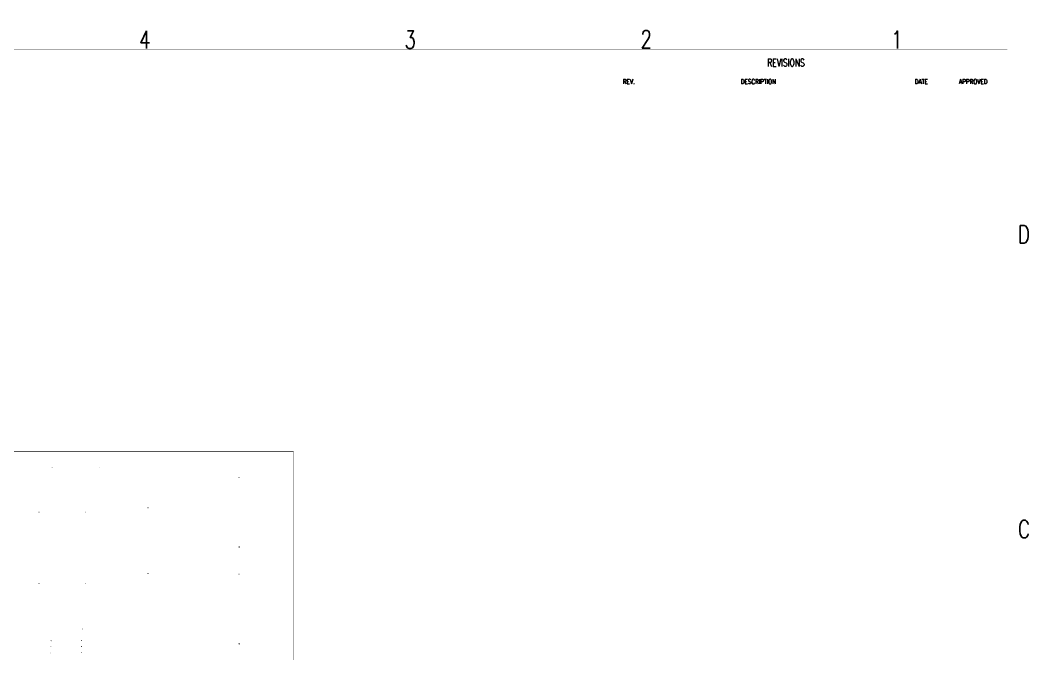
# Model space of a CAD drawing. Extents: x -9.8 to 23.3, y -7.1 to 14.3.
# Drawn here: x 6.48 to 23.32, y 3.86 to 14.34 of the extents above; entities that cross this region are included whole.
import ezdxf

# ---------------------------------------------------------------- set-up
doc = ezdxf.new("R2010")
doc.units = 0
for name, color, linetype in [('2D_LINE_00', 1, 'CONTINUOUS'), ('2D_LINE_01', 1, 'CONTINUOUS'), ('TEXT_01', 1, 'CONTINUOUS')]:
    doc.layers.add(name, color=color, linetype=linetype)
doc.styles.add('W0$0013291339', font='simplex', dxfattribs={"width": 0.75})

# ---------------------------------------------------------------- blocks, each defined once
blk = doc.blocks.new('SMOOTH_0$01')
at = {"const_width": 0.005}
blk.add_lwpolyline([(-0.0025, 0, 1), (0.0025, 0, 1)], format="xyb", close=True, dxfattribs=at)
blk = doc.blocks.new('DRAWING_13')
at = {"layer": '2D_LINE_00', "const_width": 0.01}
blk.add_lwpolyline([(0, 0), (11.23, 0), (11.23, 7.4)], dxfattribs=at)
at = {"layer": '2D_LINE_00'}
for p in [(11.23, 7.4), (0, 0), (11.23, 0)]:
    blk.add_blockref('SMOOTH_0$01', p, dxfattribs=at)
blk = doc.blocks.new('DRAWING_14')
at = {"layer": '2D_LINE_00', "const_width": 0.01}
blk.add_lwpolyline([(0, 0), (11.23, 0)], dxfattribs=at)
at = {"layer": '2D_LINE_00'}
for p in [(0, 0), (11.23, 0)]:
    blk.add_blockref('SMOOTH_0$01', p, dxfattribs=at)
blk = doc.blocks.new('SMOOTH_0$002')
at = {"const_width": 0.001}
blk.add_lwpolyline([(-0.0005, 0, 1), (0.0005, 0, 1)], format="xyb", close=True, dxfattribs=at)
blk = doc.blocks.new('DRAWING_3459')
at = {"layer": '2D_LINE_00', "const_width": 0.002}
blk.add_lwpolyline([(0, 0), (0, 0.016), (0.016, 0.016), (0.016, 0), (0, 0)], dxfattribs=at)
at = {"layer": '2D_LINE_00'}
for p in [(0, 0.016), (0, 0), (0, 0), (0.016, 0.016), (0.016, 0)]:
    blk.add_blockref('SMOOTH_0$002', p, dxfattribs=at)
blk = doc.blocks.new('DRAWING_3460')
at = {"layer": '2D_LINE_00', "const_width": 0.002}
blk.add_lwpolyline([(0, 0), (0, 0.016), (0.016, 0.016), (0.016, 0), (0, 0)], dxfattribs=at)
at = {"layer": '2D_LINE_00'}
for p in [(0, 0.016), (0, 0), (0, 0), (0.016, 0.016), (0.016, 0)]:
    blk.add_blockref('SMOOTH_0$002', p, dxfattribs=at)
blk = doc.blocks.new('DRAWING_3461')
at = {"layer": '2D_LINE_00', "const_width": 0.002}
blk.add_lwpolyline([(0, 0), (0, 0.016), (0.016, 0.016), (0.016, 0), (0, 0)], dxfattribs=at)
at = {"layer": '2D_LINE_00'}
for p in [(0, 0.016), (0, 0), (0, 0), (0.016, 0.016), (0.016, 0)]:
    blk.add_blockref('SMOOTH_0$002', p, dxfattribs=at)
blk = doc.blocks.new('DRAWING_3462')
at = {"layer": '2D_LINE_00', "const_width": 0.002}
blk.add_lwpolyline([(0, 0), (0, 0.016), (0.016, 0.016), (0.016, 0), (0, 0)], dxfattribs=at)
at = {"layer": '2D_LINE_00'}
for p in [(0, 0.016), (0, 0), (0, 0), (0.016, 0.016), (0.016, 0)]:
    blk.add_blockref('SMOOTH_0$002', p, dxfattribs=at)
blk = doc.blocks.new('DRAWING_3472')
at = {"layer": '2D_LINE_00', "const_width": 0.002}
blk.add_lwpolyline([(0, 0), (0.00399, 0.008), (0, 0.016), (0.008, 0.012), (0.01599, 0.016), (0.01199, 0.008), (0.01599, 0), (0.008, 0.004), (0, 0)], dxfattribs=at)
at = {"layer": '2D_LINE_00'}
for p in [(0, 0.016), (0, 0), (0, 0), (0.00399, 0.008), (0.008, 0.012), (0.008, 0.004), (0.01199, 0.008), (0.01599, 0.016), (0.01599, 0)]:
    blk.add_blockref('SMOOTH_0$002', p, dxfattribs=at)
blk = doc.blocks.new('DRAWING_3473')
at = {"layer": '2D_LINE_00', "const_width": 0.002}
blk.add_lwpolyline([(0, 0), (0.00399, 0.008), (0, 0.016), (0.008, 0.012), (0.01599, 0.016), (0.01199, 0.008), (0.01599, 0), (0.008, 0.004), (0, 0)], dxfattribs=at)
at = {"layer": '2D_LINE_00'}
for p in [(0, 0.016), (0, 0), (0, 0), (0.00399, 0.008), (0.008, 0.012), (0.008, 0.004), (0.01199, 0.008), (0.01599, 0.016), (0.01599, 0)]:
    blk.add_blockref('SMOOTH_0$002', p, dxfattribs=at)
blk = doc.blocks.new('DRAWING_3474')
at = {"layer": '2D_LINE_00', "const_width": 0.002}
blk.add_lwpolyline([(0, 0), (0.00399, 0.008), (0, 0.016), (0.008, 0.012), (0.01599, 0.016), (0.01199, 0.008), (0.01599, 0), (0.008, 0.004), (0, 0)], dxfattribs=at)
at = {"layer": '2D_LINE_00'}
for p in [(0, 0.016), (0, 0), (0, 0), (0.00399, 0.008), (0.008, 0.012), (0.008, 0.004), (0.01199, 0.008), (0.01599, 0.016), (0.01599, 0)]:
    blk.add_blockref('SMOOTH_0$002', p, dxfattribs=at)
blk = doc.blocks.new('DRAWING_3475')
at = {"layer": '2D_LINE_00', "const_width": 0.002}
blk.add_lwpolyline([(0, 0), (0.00399, 0.008), (0, 0.016), (0.008, 0.012), (0.01599, 0.016), (0.01199, 0.008), (0.01599, 0), (0.008, 0.004), (0, 0)], dxfattribs=at)
at = {"layer": '2D_LINE_00'}
for p in [(0, 0.016), (0, 0), (0, 0), (0.00399, 0.008), (0.008, 0.012), (0.008, 0.004), (0.01199, 0.008), (0.01599, 0.016), (0.01599, 0)]:
    blk.add_blockref('SMOOTH_0$002', p, dxfattribs=at)
blk = doc.blocks.new('DRAWING_3476')
at = {"layer": '2D_LINE_00', "const_width": 0.002}
blk.add_lwpolyline([(0, 0), (0.00399, 0.008), (0, 0.016), (0.008, 0.012), (0.01599, 0.016), (0.01199, 0.008), (0.01599, 0), (0.008, 0.004), (0, 0)], dxfattribs=at)
at = {"layer": '2D_LINE_00'}
for p in [(0, 0.016), (0, 0), (0, 0), (0.00399, 0.008), (0.008, 0.012), (0.008, 0.004), (0.01199, 0.008), (0.01599, 0.016), (0.01599, 0)]:
    blk.add_blockref('SMOOTH_0$002', p, dxfattribs=at)
blk = doc.blocks.new('DRAWING_3477')
at = {"layer": '2D_LINE_00', "const_width": 0.002}
blk.add_lwpolyline([(0, 0), (0.00399, 0.008), (0, 0.016), (0.008, 0.012), (0.01599, 0.016), (0.01199, 0.008), (0.01599, 0), (0.008, 0.004), (0, 0)], dxfattribs=at)
at = {"layer": '2D_LINE_00'}
for p in [(0, 0.016), (0, 0), (0, 0), (0.00399, 0.008), (0.008, 0.012), (0.008, 0.004), (0.01199, 0.008), (0.01599, 0.016), (0.01599, 0)]:
    blk.add_blockref('SMOOTH_0$002', p, dxfattribs=at)
blk = doc.blocks.new('DRAWING_3533')
at = {"layer": '2D_LINE_00', "const_width": 0.002}
blk.add_lwpolyline([(0, 0), (0, 0.016), (0.016, 0.016), (0.016, 0), (0, 0)], dxfattribs=at)
at = {"layer": '2D_LINE_00'}
for p in [(0, 0.016), (0, 0), (0, 0), (0.016, 0.016), (0.016, 0)]:
    blk.add_blockref('SMOOTH_0$002', p, dxfattribs=at)
blk = doc.blocks.new('DRAWING_3534')
at = {"layer": '2D_LINE_00', "const_width": 0.002}
blk.add_lwpolyline([(0, 0), (0, 0.016), (0.016, 0.016), (0.016, 0), (0, 0)], dxfattribs=at)
at = {"layer": '2D_LINE_00'}
for p in [(0, 0.016), (0, 0), (0, 0), (0.016, 0.016), (0.016, 0)]:
    blk.add_blockref('SMOOTH_0$002', p, dxfattribs=at)
blk = doc.blocks.new('DRAWING_3535')
at = {"layer": '2D_LINE_00', "const_width": 0.002}
blk.add_lwpolyline([(0, 0), (0, 0.016), (0.016, 0.016), (0.016, 0), (0, 0)], dxfattribs=at)
at = {"layer": '2D_LINE_00'}
for p in [(0, 0.016), (0, 0), (0, 0), (0.016, 0.016), (0.016, 0)]:
    blk.add_blockref('SMOOTH_0$002', p, dxfattribs=at)
blk = doc.blocks.new('DRAWING_3536')
at = {"layer": '2D_LINE_00', "const_width": 0.002}
blk.add_lwpolyline([(0, 0), (0, 0.016), (0.016, 0.016), (0.016, 0), (0, 0)], dxfattribs=at)
at = {"layer": '2D_LINE_00'}
for p in [(0, 0.016), (0, 0), (0, 0), (0.016, 0.016), (0.016, 0)]:
    blk.add_blockref('SMOOTH_0$002', p, dxfattribs=at)
blk = doc.blocks.new('DRAWING_3539')
at = {"layer": '2D_LINE_00', "const_width": 0.002}
blk.add_lwpolyline([(0, 0), (0.004, 0.004), (0.008, 0.004), (0.004, 0.008), (0.008, 0.012), (0.004, 0.012), (0, 0.016), (-0.004, 0.012), (-0.008, 0.012), (-0.004, 0.008), (-0.008, 0.004), (-0.004, 0.004), (0, 0)], dxfattribs=at)
at = {"layer": '2D_LINE_00'}
for p in [(-0.008, 0.012), (-0.008, 0.004), (-0.004, 0.012), (-0.004, 0.008), (-0.004, 0.004), (0, 0.016), (0, 0), (0, 0), (0.004, 0.012), (0.004, 0.008), (0.004, 0.004), (0.008, 0.012), (0.008, 0.004)]:
    blk.add_blockref('SMOOTH_0$002', p, dxfattribs=at)
blk = doc.blocks.new('DRAWING_3540')
at = {"layer": '2D_LINE_00', "const_width": 0.002}
blk.add_lwpolyline([(0, 0), (0.002, 0.002), (0.004, 0.002), (0.002, 0.004), (0.004, 0.006), (0.002, 0.006), (0, 0.008), (-0.002, 0.006), (-0.004, 0.006), (-0.002, 0.004), (-0.004, 0.002), (-0.002, 0.002), (0, 0)], dxfattribs=at)
at = {"layer": '2D_LINE_00'}
for p in [(-0.004, 0.006), (-0.004, 0.002), (-0.002, 0.006), (-0.002, 0.004), (-0.002, 0.002), (0, 0.008), (0, 0), (0, 0), (0.002, 0.006), (0.002, 0.004), (0.002, 0.002), (0.004, 0.006), (0.004, 0.002)]:
    blk.add_blockref('SMOOTH_0$002', p, dxfattribs=at)
blk = doc.blocks.new('DRAWING_3541')
at = {"layer": '2D_LINE_00', "const_width": 0.002}
blk.add_lwpolyline([(0, 0), (0.004, 0.004), (0.008, 0.004), (0.004, 0.008), (0.008, 0.012), (0.004, 0.012), (0, 0.016), (-0.004, 0.012), (-0.008, 0.012), (-0.004, 0.008), (-0.008, 0.004), (-0.004, 0.004), (0, 0)], dxfattribs=at)
at = {"layer": '2D_LINE_00'}
for p in [(-0.008, 0.012), (-0.008, 0.004), (-0.004, 0.012), (-0.004, 0.008), (-0.004, 0.004), (0, 0.016), (0, 0), (0, 0), (0.004, 0.012), (0.004, 0.008), (0.004, 0.004), (0.008, 0.012), (0.008, 0.004)]:
    blk.add_blockref('SMOOTH_0$002', p, dxfattribs=at)
blk = doc.blocks.new('DRAWING_3542')
at = {"layer": '2D_LINE_00', "const_width": 0.002}
blk.add_lwpolyline([(0, 0), (0.002, 0.002), (0.004, 0.002), (0.002, 0.004), (0.004, 0.006), (0.002, 0.006), (0, 0.008), (-0.002, 0.006), (-0.004, 0.006), (-0.002, 0.004), (-0.004, 0.002), (-0.002, 0.002), (0, 0)], dxfattribs=at)
at = {"layer": '2D_LINE_00'}
for p in [(-0.004, 0.006), (-0.004, 0.002), (-0.002, 0.006), (-0.002, 0.004), (-0.002, 0.002), (0, 0.008), (0, 0), (0, 0), (0.002, 0.006), (0.002, 0.004), (0.002, 0.002), (0.004, 0.006), (0.004, 0.002)]:
    blk.add_blockref('SMOOTH_0$002', p, dxfattribs=at)
blk = doc.blocks.new('DRAWING_3608')
at = {"layer": '2D_LINE_00', "const_width": 0.002}
blk.add_lwpolyline([(0, 0), (0, 0.016), (0.016, 0.016), (0.016, 0), (0, 0)], dxfattribs=at)
at = {"layer": '2D_LINE_00'}
for p in [(0, 0.016), (0, 0), (0, 0), (0.016, 0.016), (0.016, 0)]:
    blk.add_blockref('SMOOTH_0$002', p, dxfattribs=at)
blk = doc.blocks.new('DRAWING_3609')
at = {"layer": '2D_LINE_00', "const_width": 0.002}
blk.add_lwpolyline([(0, 0), (0, 0.016), (0.016, 0.016), (0.016, 0), (0, 0)], dxfattribs=at)
at = {"layer": '2D_LINE_00'}
for p in [(0, 0.016), (0, 0), (0, 0), (0.016, 0.016), (0.016, 0)]:
    blk.add_blockref('SMOOTH_0$002', p, dxfattribs=at)
blk = doc.blocks.new('DRAWING_3610')
at = {"layer": '2D_LINE_00', "const_width": 0.002}
blk.add_lwpolyline([(0, 0), (0, 0.016), (0.016, 0.016), (0.016, 0), (0, 0)], dxfattribs=at)
at = {"layer": '2D_LINE_00'}
for p in [(0, 0.016), (0, 0), (0, 0), (0.016, 0.016), (0.016, 0)]:
    blk.add_blockref('SMOOTH_0$002', p, dxfattribs=at)
blk = doc.blocks.new('DRAWING_3611')
at = {"layer": '2D_LINE_00', "const_width": 0.002}
blk.add_lwpolyline([(0, 0), (0, 0.016), (0.016, 0.016), (0.016, 0), (0, 0)], dxfattribs=at)
at = {"layer": '2D_LINE_00'}
for p in [(0, 0.016), (0, 0), (0, 0), (0.016, 0.016), (0.016, 0)]:
    blk.add_blockref('SMOOTH_0$002', p, dxfattribs=at)
blk = doc.blocks.new('DRAWING_3612')
at = {"layer": '2D_LINE_00', "const_width": 0.002}
blk.add_lwpolyline([(0, 0), (0, 0.016), (0.016, 0.016), (0.016, 0), (0, 0)], dxfattribs=at)
at = {"layer": '2D_LINE_00'}
for p in [(0, 0.016), (0, 0), (0, 0), (0.016, 0.016), (0.016, 0)]:
    blk.add_blockref('SMOOTH_0$002', p, dxfattribs=at)
blk = doc.blocks.new('DRAWING_3613')
at = {"layer": '2D_LINE_00', "const_width": 0.002}
blk.add_lwpolyline([(0, 0), (0, 0.016), (0.016, 0.016), (0.016, 0), (0, 0)], dxfattribs=at)
at = {"layer": '2D_LINE_00'}
for p in [(0, 0.016), (0, 0), (0, 0), (0.016, 0.016), (0.016, 0)]:
    blk.add_blockref('SMOOTH_0$002', p, dxfattribs=at)
blk = doc.blocks.new('DRAWING_3615')
at = {"layer": '2D_LINE_00', "const_width": 0.002}
blk.add_lwpolyline([(0, 0), (-0.01333, 0), (-0.01333, -0.00999), (-0.00666, -0.00999), (-0.01333, -0.00999), (-0.01333, -0.01999)], dxfattribs=at)
at = {"layer": '2D_LINE_00'}
for p in [(-0.01333, 0), (0, 0), (-0.01333, -0.00999), (-0.01333, -0.00999), (-0.01333, -0.01999), (-0.00666, -0.00999)]:
    blk.add_blockref('SMOOTH_0$002', p, dxfattribs=at)
blk = doc.blocks.new('DRAWING_3690')
at = {"layer": '2D_LINE_00', "const_width": 0.002}
blk.add_lwpolyline([(0, 0), (0, -0.01999), (0, -0.00999), (0.01333, -0.00999), (0.01333, 0), (0.01333, -0.01999)], dxfattribs=at)
at = {"layer": '2D_LINE_00'}
for p in [(0, 0), (0.01333, 0), (0, -0.00999), (0, -0.01999), (0.01333, -0.00999), (0.01333, -0.01999)]:
    blk.add_blockref('SMOOTH_0$002', p, dxfattribs=at)
blk = doc.blocks.new('SMOOTH_0$00004')
at = {"const_width": 0.00002}
blk.add_lwpolyline([(-0.00001, 0, 1), (0.00001, 0, 1)], format="xyb", close=True, dxfattribs=at)
blk = doc.blocks.new('DRAWING_4315')
at = {"layer": '2D_LINE_01', "const_width": 0.00004}
for points in [[(-0.457, -0.488), (32.701, -0.488), (32.701, 20.968), (-0.457, 20.968)], [(0, 0), (32.183, 0), (32.183, 20.48), (0, 20.48)]]:
    blk.add_lwpolyline(points, close=True, dxfattribs=at)
for points in [[(16.122, 20.48), (16.122, 20.968)], [(20.267, 20.48), (20.267, 20.968)], [(24.412, 20.48), (24.412, 20.968)], [(28.313, 20.48), (28.313, 20.968)], [(16.122, 20.48), (15.871, 20.77)], [(16.122, 20.48), (16.374, 20.77)], [(25.387, 20.48), (25.387, 18.725)], [(32.214, 20.188), (25.387, 20.188)], [(25.777, 20.188), (25.777, 18.725)], [(26.167, 20.188), (26.167, 18.725)], [(30.458, 20.188), (30.458, 18.725)], [(31.238, 20.188), (31.238, 18.725)], [(32.214, 19.895), (25.387, 19.895)], [(32.214, 19.602), (25.387, 19.602)], [(32.214, 19.31), (25.387, 19.31)], [(32.214, 19.017), (25.387, 19.017)], [(32.214, 18.725), (25.387, 18.725)], [(32.214, 14.824), (32.701, 14.824)]]:
    blk.add_lwpolyline(points, dxfattribs=at)
at = {"layer": '2D_LINE_01'}
for p in [(16.122, 20.968), (20.267, 20.968), (24.412, 20.968), (28.313, 20.968), (32.701, 20.968), (15.871, 20.77), (16.374, 20.77), (16.122, 20.48), (16.122, 20.48), (16.122, 20.48), (20.267, 20.48), (24.412, 20.48), (25.387, 20.48), (28.313, 20.48), (32.183, 20.48), (25.387, 20.188), (25.777, 20.188), (26.167, 20.188), (30.458, 20.188), (31.238, 20.188), (32.214, 20.188), (25.387, 19.895), (32.214, 19.895), (25.387, 19.602), (32.214, 19.602), (25.387, 19.31), (32.214, 19.31), (25.387, 19.017), (32.214, 19.017), (25.387, 18.725), (25.387, 18.725), (25.777, 18.725), (26.167, 18.725), (30.458, 18.725), (31.238, 18.725), (32.214, 18.725), (32.214, 14.824), (32.701, 14.824)]:
    blk.add_blockref('SMOOTH_0$00004', p, dxfattribs=at)
at = {"layer": 'TEXT_01', "style": 'W0$0013291339', "width": 0.75}
for s, height, p in [('4', 0.293, (17.829, 20.5)), ('3', 0.293, (22.217, 20.5)), ('2', 0.293, (26.118, 20.509)), ('1', 0.293, (30.263, 20.5)), ('REVISIONS', 0.1219, (28.215, 20.207)), ('REV.', 0.078, (25.826, 19.915)), ('DESCRIPTION', 0.07802, (27.776, 19.915)), ('DATE', 0.078, (30.653, 19.915)), ('APPROVED', 0.078, (31.385, 19.915)), ('D', 0.293, (32.36, 17.281)), ('C', 0.293, (32.36, 12.405))]:
    blk.add_text(s, height=height, dxfattribs=at).set_placement(p)

msp = doc.modelspace()

# ---------------------------------------------------------------- block references
for name, p in [('DRAWING_4315', (-9.38583, -6.62992)), ('DRAWING_13', (-0.235, -0.2)), ('DRAWING_14', (-0.235, 7.2)), ('DRAWING_3541', (7.005, 6.937)), ('DRAWING_3542', (7.005, 6.941)), ('DRAWING_3539', (7.7924, 6.937)), ('DRAWING_3540', (7.7924, 6.941)), ('DRAWING_3615', (10.81333, 7.01999)), ('DRAWING_3610', (8.18139, 6.7548)), ('DRAWING_3609', (8.98061, 6.7548)), ('DRAWING_3460', (10.092, 6.767)), ('DRAWING_3608', (8.581, 6.26268)), ('DRAWING_3533', (6.7733, 6.19255)), ('DRAWING_3534', (7.5607, 6.19255)), ('DRAWING_3459', (10.092, 5.617)), ('DRAWING_3611', (8.581, 5.18)), ('DRAWING_3461', (10.092, 5.167)), ('DRAWING_3535', (6.7733, 5.01145)), ('DRAWING_3536', (7.5607, 5.01145)), ('DRAWING_3613', (8.18139, 4.68787)), ('DRAWING_3612', (8.98061, 4.68787)), ('DRAWING_3690', (7.506, 4.27799)), ('DRAWING_3472', (6.98169, 4.06826)), ('DRAWING_3477', (7.48169, 4.06826)), ('DRAWING_3473', (6.98169, 3.96826)), ('DRAWING_3474', (6.98169, 3.86826)), ('DRAWING_3476', (7.48169, 3.96826)), ('DRAWING_3475', (7.48169, 3.86826)), ('DRAWING_3462', (10.092, 4.017))]:
    msp.add_blockref(name, p)

doc.saveas('drawing.dxf')
